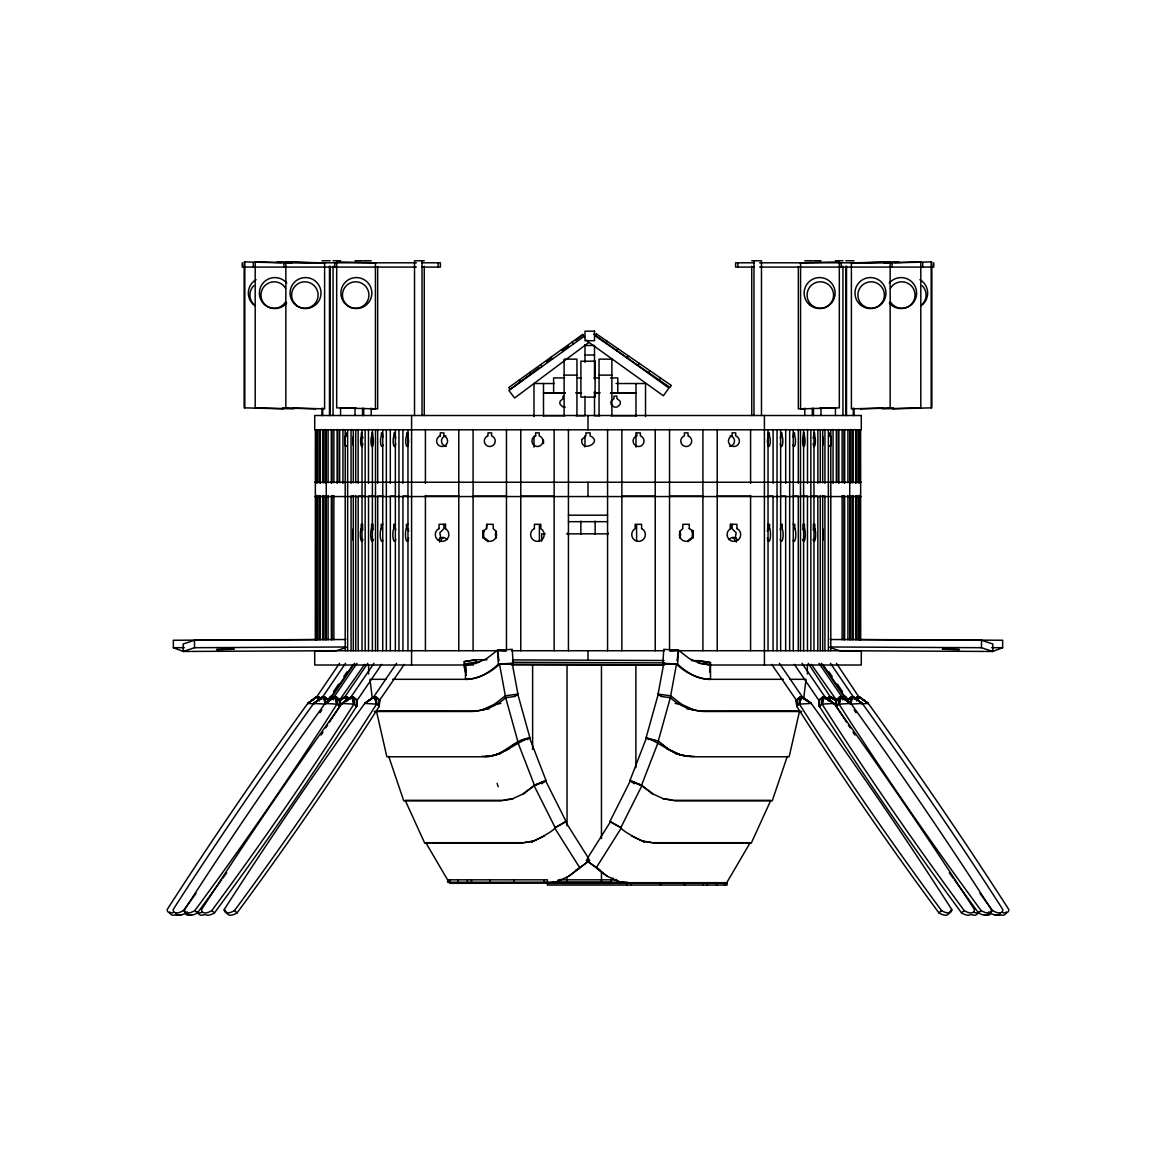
<?xml version="1.0" encoding="UTF-8"?>
<svg xmlns="http://www.w3.org/2000/svg" width="1176" height="1176" viewBox="0 0 1176 1176"><rect width="100%" height="100%" fill="white"/><g stroke="black" fill="none" stroke-linecap="round" stroke-linejoin="round"><path stroke-width="1.5" d="M183.309 651.46L173.372 647.711L173.372 640.244L315.903 639.553M473.325 664.028L464.197 663.999L464.211 661.618L475.839 659.736L486.982 659.795M464.197 663.999L475.824 662.117L475.839 659.736M691.385 660.633L698.882 660.662L698.867 663.043L710.495 665.013L710.51 679.316L707.217 679.316M709.804 672.172L710.51 662.632L698.882 660.662M779.394 663.293L802.135 696.633L811.264 703.439A1913.411 692.002 49.3 0 1 951.781 909.548L949.076 912.855A22.344 8.085 49.3 0 1 938.904 912.855A1491.55 539.431 49.3 0 1 796.799 706.409L796.828 699.602L799.695 697.339M799.474 697.339L799.43 704.13A1491.55 539.431 49.3 0 0 941.535 910.577A22.344 8.085 49.3 0 0 951.707 910.577L951.781 909.548M970.465 914.619A22.344 8.085 49.3 0 1 961.527 912.855A1491.55 539.431 49.3 0 1 819.422 706.409L819.466 699.602L822.333 697.339M822.112 697.339L822.068 704.13A1491.55 539.431 49.3 0 0 964.173 910.577A22.344 8.085 49.3 0 0 974.345 910.577L974.419 909.548A1913.411 692.002 49.3 0 0 833.887 703.439L824.758 696.633L802.032 663.293M828.301 700.734L828.536 697.339M846.514 722.152A1491.55 539.431 49.3 0 1 836.401 706.409L836.445 699.602L839.311 697.339M839.076 697.339L839.047 704.13A1491.55 539.431 49.3 0 0 981.152 910.577A22.344 8.085 49.3 0 0 991.324 910.577L991.397 909.548A1913.411 692.002 49.3 0 0 850.865 703.439L841.737 696.633L819.01 663.293M850.748 697.339L847.881 699.602L847.867 702.998L847.734 699.764L852.85 696.574L862.302 703.439A1913.411 692.002 49.3 0 1 1002.834 909.548L1002.76 910.577A22.344 8.085 49.3 0 1 992.588 910.577L989.942 912.855A22.344 8.085 49.3 0 0 1000.115 912.855M850.513 697.339L850.483 704.13L862.302 703.439L853.32 696.854L830.447 663.293M856.481 700.734L856.716 697.339M981.534 640.244L992.838 643.992L992.764 651.46L981.46 647.711L981.534 640.244L830.227 639.509M175.886 912.855A22.344 8.085 -49.3 0 0 186.058 912.855L183.412 910.577A22.344 8.085 -49.3 0 1 173.239 910.577L173.166 909.548A1913.411 692.002 -49.3 0 1 313.698 703.439L323.15 696.574L328.266 699.764L328.207 703.086L328.119 699.602L325.252 697.339M329.486 722.152A1491.55 539.431 -49.3 0 0 339.599 706.409L339.702 699.764L335.087 696.633L325.135 703.439A1913.411 692.002 -49.3 0 0 184.603 909.548L184.676 910.577A22.344 8.085 -49.3 0 0 194.849 910.577L197.494 912.855A1491.55 539.431 -49.3 0 0 221.529 879.957M353.667 697.339L353.932 704.13L342.113 703.439L351.565 696.574L353.932 704.13L356.578 706.409L356.681 699.764L352.065 696.633L342.113 703.439A1913.411 692.002 -49.3 0 0 201.581 909.548L201.655 910.577A22.344 8.085 -49.3 0 0 211.827 910.577L214.473 912.855A1491.55 539.431 -49.3 0 0 356.578 706.409L356.681 699.764M376.305 697.339L376.57 704.13L364.736 703.439L374.203 696.574L376.57 704.13L379.201 706.409L379.304 699.764L374.703 696.633L364.736 703.439A1913.411 692.002 -49.3 0 0 224.219 909.548L224.293 910.577A22.344 8.085 -49.3 0 0 234.465 910.577L237.096 912.855A1491.55 539.431 -49.3 0 0 379.201 706.409L379.304 699.764M336.689 697.339L336.953 704.13L325.135 703.439L334.587 696.574L336.953 704.13L339.599 706.409L339.702 699.764M353.888 697.339L356.534 699.602L356.578 706.409L356.989 700.558M376.526 697.339L379.172 699.602L379.201 706.409L379.627 700.558M336.924 697.339L339.555 699.602L339.599 706.409L339.952 700.205M356.578 706.409L356.931 700.205M379.201 706.409L379.569 700.205M663.852 664.146L662.867 663.205L663.764 649.328L678.537 650.255L689.077 658.442L699.764 663.367L710.51 665.013M710.51 679.316A521.321 137.21 -90 0 1 677.641 664.146L678.537 650.255L669.923 650.769M977.991 911.826L977.918 912.855A22.344 8.085 49.3 0 1 971.405 914.619M988.751 911.826L988.678 912.855A22.344 8.085 49.3 0 1 978.505 912.855A1491.55 539.431 49.3 0 1 954.471 879.957M1006.171 911.826L1006.097 912.855A22.344 8.085 49.3 0 1 999.585 914.619M339.599 706.409L340.026 700.558M799.945 697.192L799.43 704.13L796.799 706.409L796.431 700.205L801.297 696.633L811.264 703.439L799.43 704.13L800.665 696.854M822.583 697.192L822.068 704.13L819.422 706.409L819.069 700.205L823.935 696.633L833.887 703.439L822.068 704.13L823.303 696.854M828.536 700.661L828.786 697.192L830.638 696.574L836.195 700.529M839.546 697.192L839.047 704.13L836.401 706.409L836.048 700.205L840.913 696.633L850.865 703.439L839.047 704.13L840.281 696.854M850.983 697.192L850.483 704.13L852.85 696.574L862.302 703.439L853.32 696.854M856.716 700.661L856.966 697.192L859.156 696.633L868.285 703.439A1913.411 692.002 49.3 0 1 1008.817 909.548L1008.743 910.577A22.344 8.085 49.3 0 1 1002.231 912.356M663.485 664.94L658.06 694.06L661.103 696.427L670.349 697.706C679.728 706.335 692.091 711.068 704.821 711.509L801.738 711.509M664.014 664.249L676.479 664.249L670.658 695.81L681.683 704.365L693.34 709.745L686.975 708.863M676.994 660.75L678.537 650.255M803.855 697.236L806.016 679.316L790.037 679.316M607.669 534.565L607.963 532.801M829.021 699.764L829.506 696.854M851.718 696.854L850.483 704.13L852.35 696.633M857.201 699.764L857.701 696.854M801.297 696.633L799.43 704.13L801.797 696.574L811.264 703.439L801.797 697.794L802.267 696.854M823.935 696.633L822.068 704.13L824.435 696.574L833.887 703.439L824.435 697.794L824.905 696.854M830.785 697.633L808.235 663.293M840.913 696.633L839.047 704.13L841.413 696.574L850.865 703.439L841.413 697.794L841.884 696.854M861.523 703.836L868.285 703.439L859.142 697.339L836.43 663.293M661.103 696.427L661.412 694.884M829.403 699.632L830.138 696.633M842.442 699.632L843.677 696.574L847.925 699.558M857.583 699.632L858.333 696.633M658.178 694.428L646.08 737.837C662.059 743.056 675.333 758.138 693.943 756.227M670.732 696.177L658.266 741.086L669.276 749.641L680.933 755.021L692.399 756.785L789.155 756.785L799.518 711.23L731.516 711.083M648.373 739.616L648.608 738.822L646.315 738.205L629.983 780.467L634.173 783.731M787.303 756.33L772.25 800.856L675.671 800.856L663.088 798.636M829.697 699.588L830.638 696.574L836.048 700.499M842.736 699.588L843.677 696.574L847.734 699.514M857.877 699.588L858.833 696.574L868.285 703.439L859.23 697.192M658.486 741.453L641.596 785.186L652.592 793.741L641.831 785.833L631.585 781.349M829.697 436.281L829.859 432.856L830.653 436.281A5.483 0.941 -90 0 1 830.991 443.764A5.483 0.941 -90 0 1 829.697 445.777M496.463 531.17L495.302 534.565L496.463 537.976M679.537 537.976L680.698 534.565L679.537 531.17M735.279 537.976L736.147 532.801L732.119 528.671L732.119 524.305M361.179 528.524L361.091 528.671A6.821 1.499 -90 0 0 360.65 538.726A6.821 1.499 -90 0 0 362.899 539.387M371.528 528.524L371.454 528.671A6.821 1.499 -90 0 0 371.013 538.726A6.821 1.499 -90 0 0 373.262 539.387M653.312 842.707L750.185 842.707L726.386 883.308L630.145 883.308L618.752 881.574L607.213 876.238L596.261 867.726L621.34 827.933L609.932 821.451L630.336 780.835L641.964 785.553L620.84 827.581C623.574 833.755 664.102 850.792 631.821 836.107M733.221 538.182L733.31 538.049A3.513 0.97 -34.3 0 1 735.588 538.049M847.734 699.764L847.558 700.764L822.759 664.381M610.432 821.803L587.353 858.509L587.353 861.141M381.186 528.524L381.097 528.671A6.821 1.735 -90 0 0 380.465 537.976A6.821 1.735 -90 0 0 382.832 540.475M395.798 539.387A6.821 1.735 -90 0 1 393.196 538.726A6.821 1.735 -90 0 1 393.71 528.671L393.798 528.524M406.426 528.524L406.323 528.671A6.821 1.735 -90 0 0 405.97 539.387A6.821 1.735 -90 0 0 408.689 537.976M173.769 912.356A22.344 8.085 -49.3 0 1 167.257 910.577L167.183 909.548A1913.411 692.002 -49.3 0 1 307.715 703.439L316.712 696.854L339.57 663.293M325.487 697.339L325.517 704.13L313.698 703.439L322.68 696.854L345.553 663.293M331.853 696.854L354.726 663.293M334.646 697.339L325.135 703.439L334.116 696.854L356.989 663.293M339.746 700.617L344.891 696.854L367.765 663.293M351.242 697.339L342.113 703.439L351.095 696.854L373.968 663.293M373.88 697.339L364.736 703.439L373.733 696.854L396.606 663.293M613.078 878.002L610.197 882.441L558.306 882.441M328.354 699.25L330.412 696.221M333.514 691.664L338.688 684.094M343.848 676.509L346.949 671.966M353.241 664.381L328.442 700.764L328.266 699.764M438.428 540.519L440.5 537.491M439.662 542.033L442.764 537.491M339.879 700.764L339.055 700.764L364.678 664.381M356.857 700.764L381.656 664.381M404.294 664.381L379.172 700.837M605.758 343.186L607.11 341.216M616.459 350.566L617.812 348.596M627.161 357.93L628.513 355.975M637.877 365.31L639.215 363.34M648.579 372.674L649.931 370.719M659.28 380.054L660.633 378.084M825.978 699.25L828.786 697.192M854.158 699.25L856.966 697.192M512.148 664.146L513.133 663.205L512.236 649.328L497.463 650.255L486.923 658.442L476.236 663.367L465.49 665.013L465.49 679.316L468.783 679.316M830.653 697.794L835.651 700.381M938.904 912.855L941.535 910.577M961.527 912.855L964.173 910.577M978.505 912.855L981.152 910.577M511.986 664.249L499.521 664.249C490.421 672.496 479.308 678.861 466.798 679.316L392.71 679.316M489.025 708.863L482.66 709.745L494.317 704.365L505.342 695.81L517.94 694.06L512.515 664.94M374.262 711.509L471.179 711.509C483.909 711.068 496.272 706.335 505.651 697.706L514.897 696.427L517.94 694.06M444.484 711.083L376.482 711.23L386.845 756.785L483.601 756.785C502.123 757.961 512.618 739.851 529.92 737.837L517.866 694.428M482.057 756.227C500.667 758.138 513.927 743.056 529.92 737.837M527.627 739.616L527.392 738.822L529.685 738.205L546.017 780.467L534.404 785.186L523.408 793.741L534.169 785.833L544.414 781.349M541.827 783.731L546.017 780.467M544.15 836.107C511.736 850.895 552.529 833.696 555.16 827.581L534.036 785.553L545.664 780.835L566.068 821.451L554.69 827.992L579.739 867.726L568.787 876.238L557.248 881.574L545.855 883.308M568.787 876.238L588.647 861.17M539.358 367.588L508.87 390.403L514.588 398.032L588.632 342.628L586.721 340.084M546.62 362.164L550.971 358.901M562.598 350.213L568.405 345.862M575.652 340.437L582.914 334.998L584.825 337.541M314.477 703.836L307.715 703.439L316.844 696.633L321.842 699.25M328.075 699.558L331.985 696.633L334.425 697.339M339.805 700.529L345.362 696.574L350.022 699.25M579.739 867.726L589.808 860.273M557.248 881.574L560.188 879.398M316.712 696.854L307.715 703.439L317.167 696.574L318.123 699.588M322.68 696.854L313.698 703.439L323.15 696.574L325.517 704.13L325.017 697.192M328.266 699.514L332.323 696.574L333.264 699.588M339.952 700.499L345.362 696.574L346.303 699.588M307.715 703.439L316.77 697.192M313.698 703.439L322.753 697.192M325.135 703.439L334.116 696.854M340.423 700.323L344.891 696.854M342.113 703.439L351.095 696.854M364.736 703.439L373.733 696.854M340.349 700.381L345.038 697.339M841.575 697.339L843.177 696.633M554.66 827.933L566.068 821.451M388.697 756.33L403.75 800.856L500.329 800.856L511.78 799.107L524.672 793.227M575.681 870.225L578.93 868.726M487.011 436.281L487.981 435.884L487.952 432.856L491.597 432.856L491.583 435.899L492.509 436.281A5.483 5.483 0 0 1 493.979 444.557A5.483 5.483 0 0 1 485.57 444.557A5.483 5.483 0 0 1 487.026 436.281M439.06 528.524L438.677 528.671A6.821 6.821 0 0 0 436.869 538.961A6.821 6.821 0 0 0 447.306 538.961A6.821 6.821 0 0 0 445.498 528.671M534.404 528.524L534.022 528.671A6.821 6.821 0 0 0 532.199 538.961A6.821 6.821 0 0 0 542.65 538.961A6.821 6.821 0 0 0 540.828 528.671L540.857 524.305L534.389 524.305L534.404 528.671M511.78 799.107L512.912 798.636M992.691 651.46L1002.628 647.711L1002.628 640.244L860.097 639.553M345.773 639.509L194.466 640.244L183.162 643.992L183.236 651.46L336.38 650.725L346.067 647.506M183.236 651.46L194.54 647.711L345.862 646.976M445.895 435.899C439.662 436.796 440.25 445.866 446.41 446.321M729.59 446.321C735.75 445.866 736.338 436.796 730.105 435.899M495.067 755.021L500.638 753.522M520.806 740.586L525.745 739.263M506.724 749.641L509.061 749.009M464.211 661.618L476.045 659.751M503.872 800.048L512.824 798.68M524.481 842.428L533.419 841.06M532.86 841.31L521.159 843.207L424.756 843.207L405.205 800.327L502.079 800.327M494.317 704.365L500.77 703.468M522.776 842.854L468.121 842.81M707.879 842.81L653.224 842.854M549.177 883.161L449.614 883.308L425.815 842.707L522.688 842.707M465.49 679.316A521.321 137.21 90 0 0 498.359 664.146L513.133 663.205M833.343 703.836L836.724 703.645M800.077 262.836L839.326 261.88L839.326 407.837L800.562 408.851L800.562 262.88M861.846 262.836L898.832 261.88M883.808 262.836L920.808 261.88L920.808 407.837L882.044 408.851M894.186 262.836L931.862 261.88L931.862 407.837L892.422 408.851M805.369 408.66L798.328 408.851L798.328 266.526M819.466 408.293L835.313 407.896M860.082 408.851L882.985 408.248M888.262 408.116L893.554 407.984M485.629 756.212L485.732 756.212A505.974 133.167 90 0 0 509.62 747.892M173.372 647.711L184.338 647.667M474.295 711.068L376.423 710.936M321.989 260.778L330.177 260.778M333.043 260.778L340.555 260.778M355.005 260.778L362.517 260.778M363.693 260.778L371.204 260.778M424.271 260.778L414.525 260.778L414.525 415.51M751.729 260.778L761.475 260.778L761.475 415.51M804.796 260.778L812.307 260.778M813.483 260.778L820.995 260.778M835.445 260.778L842.957 260.778M845.823 260.778L854.011 260.778M416.377 262.807L283.93 262.807L283.93 267.084M421.816 262.807L440.397 262.807L440.397 267.084L421.816 267.084M754.183 262.807L735.603 262.807L735.603 267.084L754.183 267.084M759.622 262.807L892.07 262.807L892.07 267.084M416.377 267.084L242.227 267.084L242.227 262.807M759.622 267.084L933.773 267.084L933.773 262.807M584.986 345.494L594.512 345.494L594.512 378.892M584.986 355.02L594.512 355.02M564.112 375.129L576.946 375.129M599.054 375.129L611.888 375.129M564.627 377.922L553.617 377.922L553.617 391.549M577.46 377.922L581.12 377.922M593.953 377.922L599.451 377.922M610.447 377.922L617.782 377.922L617.782 391.549M554.425 383.523L533.977 383.523L533.977 416.569M616.048 383.523L645.521 383.523L645.521 416.569M543.503 392.755L565.141 392.755M575.961 392.755L581.37 392.755M594.512 392.755L599.922 392.755M610.741 392.755L635.981 392.755M543.503 393.063L565.274 393.063M576.152 393.063L581.591 393.063M594.277 393.063L599.716 393.063M610.594 393.063L635.981 393.063M543.503 415.701L565.141 415.701M575.961 415.701L584.986 415.701L584.986 396.283M599.922 415.701L594.512 415.701L594.512 391.74M610.741 415.701L635.981 415.701M362.208 432.856L361.414 432.856L361.208 436.281A5.483 1.205 -90 0 0 360.959 444.91A5.483 1.205 -90 0 0 362.855 443.764M314.712 482.248L861.288 482.248M353.947 496.081L351.08 496.081L351.08 650.725M363.678 496.081L358.166 496.081L358.166 650.725M374.041 496.081L368.529 496.081L368.529 650.725M382.817 496.081L377.716 496.081L377.716 650.725M395.43 496.081L390.329 496.081L390.329 650.725M408.043 496.081L402.956 496.081L402.956 650.725M425.418 496.081L458.787 496.081M473.09 496.081L506.459 496.081M520.762 496.081L554.131 496.081M621.869 496.081L655.238 496.081M669.541 496.081L702.91 496.081M717.213 496.081L750.582 496.081M767.957 496.081L773.044 496.081L773.044 650.725M780.57 496.081L785.671 496.081L785.671 650.725M793.183 496.081L798.283 496.081L798.283 650.725M801.958 496.081L807.471 496.081L807.471 650.725M812.322 496.081L817.835 496.081L817.835 650.725M822.053 496.081L824.92 496.081L824.92 650.725M314.712 496.551L861.288 496.551M568.434 515.191L607.566 515.191M568.434 521.674L607.566 521.674M382.832 524.305L381.186 524.305L381.186 528.671M395.445 524.305L393.798 524.305L393.798 528.671M408.057 524.305L406.426 524.305L406.426 528.671M445.513 524.305L439.045 524.305L439.06 528.671M486.717 524.305L493.185 524.305L493.185 528.671A6.821 6.821 0 0 1 494.978 538.961A6.821 6.821 0 0 1 484.541 538.961A6.821 6.821 0 0 1 486.35 528.671L486.717 524.305L486.732 528.671M780.555 524.305L782.202 524.305L782.202 528.671A6.821 1.735 -90 0 1 782.804 538.726A6.821 1.735 -90 0 1 780.202 539.387M793.168 524.305L794.814 524.305L794.814 528.671M545.267 533.83L541.71 533.83L541.71 541.136M566.611 533.83L607.566 533.83M506.459 650.725L314.712 650.725L314.712 665.013L473.428 665.013M511.634 650.725L664.366 650.725M669.541 650.725L861.288 650.725L861.288 665.013L709.848 665.013M511.634 665.013L664.366 665.013M385.963 679.316L369.984 679.316L372.145 697.236M783.289 679.316L709.202 679.316C696.692 678.861 685.579 672.496 676.479 664.249M319.284 697.339L320.034 697.794M347.464 697.339L348.228 697.794M835.974 700.558L836.945 700.764L811.322 664.381M799.577 710.936L701.705 711.068M673.921 800.327L770.794 800.327L751.244 843.207L654.841 843.207L643.14 841.31M558.277 879.824L616.459 879.824M627.367 882.206L447.644 882.206L447.644 879.824L547.399 879.824L547.399 882.206M627.337 883.382L547.369 883.382L547.369 885.072L727.091 885.072L727.091 882.691L627.337 882.691L627.337 885.072M830.138 646.976L981.46 647.711M991.662 647.667L1002.628 647.711M992.764 651.46L839.62 650.725L829.933 647.506M512.53 659.898L664.014 660.515M703.204 662.602L710.51 662.632L698.676 660.662M475.824 662.117L479.485 662.147M512.398 662.279L664.131 662.896M511.634 664.19L663.058 664.808M690.268 756.212L690.371 756.212A505.974 133.167 -90 0 1 666.38 747.892M375.923 262.836L336.674 261.88L336.674 407.837L375.438 408.851L375.438 262.88M277.168 261.88L314.154 262.836M292.192 262.836L255.192 261.88L255.192 407.837L293.956 408.851M281.814 262.836L244.138 261.88L244.138 407.837L283.578 408.851M340.687 407.896L356.534 408.293M370.631 408.66L377.672 408.851L377.672 266.526M282.446 407.984L287.738 408.116M293.015 408.248L315.918 408.851M463.785 665.278L466.196 675.289M339.276 703.645L342.657 703.836M498.359 664.146L497.463 650.255L506.077 650.769M662.867 663.205L677.641 664.146M658.06 694.06L670.658 695.81M675.23 703.468L681.683 704.365M663.176 798.68L672.128 800.048M642.581 841.06L651.519 842.428M796.828 700.837L771.706 664.381M646.08 737.837L658.266 741.086M650.255 739.263L655.194 740.586M666.939 749.009L669.276 749.641M675.362 753.522L680.933 755.021M629.983 780.467L641.596 785.186M688.989 436.281L688.019 435.884L688.048 432.856L684.403 432.856L684.417 435.899L683.491 436.281A5.483 5.483 0 0 0 682.021 444.557A5.483 5.483 0 0 0 690.43 444.557A5.483 5.483 0 0 0 688.974 436.281M736.94 528.524L737.323 528.671A6.821 6.821 0 0 1 739.116 538.961A6.821 6.821 0 0 1 728.679 538.961A6.821 6.821 0 0 1 730.487 528.671L730.487 524.305L736.955 524.305L736.94 528.671M689.268 528.524L689.65 528.671A6.821 6.821 0 0 1 691.444 538.961A6.821 6.821 0 0 1 681.007 538.961A6.821 6.821 0 0 1 682.815 528.671L682.83 524.305L689.283 524.305L689.268 528.671M641.596 528.524L641.978 528.671A6.821 6.821 0 0 1 643.786 538.961A6.821 6.821 0 0 1 633.335 538.961A6.821 6.821 0 0 1 635.143 528.671L635.143 524.305L641.611 524.305L641.596 528.671M651.328 793.227L664.22 799.107M587.353 861.17L600.319 870.225M609.932 821.451L621.34 827.933M853.247 697.192L862.302 703.439M841.81 697.192L850.865 703.439M831.05 697.192L835.577 700.323M824.832 697.192L833.887 703.439M802.208 697.192L811.264 703.439M593.792 334.102L668.923 388.021L663.352 395.768L588.235 341.849M859.288 696.854L868.285 703.439M831.109 696.854L836.254 700.617M615.812 879.398L618.752 881.574M586.192 860.273L596.261 867.726M597.07 868.726L607.213 876.238M224.219 909.548L226.924 912.855A22.344 8.085 -49.3 0 0 237.096 912.855M572.109 342.04L573.491 343.98M561.54 349.625L562.937 351.565M550.985 357.21L552.382 359.15M540.431 364.795L541.827 366.736M529.876 372.38L531.273 374.321M519.322 379.966L520.703 381.906M829.051 671.966L832.152 676.509M837.312 684.094L842.486 691.664M845.588 696.221L847.646 699.25M735.5 537.491L737.572 540.519M821.274 663.293L844.148 696.854M733.236 537.491L736.338 542.033M794.344 664.381L819.143 700.764L819.422 706.409L819.319 699.764M796.372 700.558L796.799 706.409L796.696 699.764M794.814 528.524L794.903 528.671A6.821 1.735 -90 0 1 795.535 537.976A6.821 1.735 -90 0 1 793.168 540.475M769.574 528.524L769.677 528.671A6.821 1.735 -90 0 1 770.03 539.387A6.821 1.735 -90 0 1 767.311 537.976M565.568 821.803L588.647 858.509L588.647 861.141M440.412 538.049A3.513 0.97 34.3 0 1 442.676 538.049L442.779 538.182M814.821 528.524L814.909 528.671A6.821 1.499 -90 0 1 815.35 538.726A6.821 1.499 -90 0 1 813.101 539.387M804.472 528.524L804.546 528.671A6.821 1.499 -90 0 1 804.987 538.726A6.821 1.499 -90 0 1 802.738 539.387M362.208 435.899L362.414 436.281A5.483 1.205 -90 0 1 362.855 438.28M440.721 537.976L439.853 532.801L443.881 528.671L443.881 524.305M534.404 785.186L517.514 741.453M346.303 436.281L346.141 432.856L345.347 436.281A5.483 0.941 -90 0 0 345.009 443.764A5.483 0.941 -90 0 0 346.303 445.777M517.734 741.086L505.268 696.177M374.703 696.633L376.57 704.13A1491.55 539.431 -49.3 0 1 234.465 910.577M352.065 696.633L353.932 704.13A1491.55 539.431 -49.3 0 1 211.827 910.577M345.862 696.633L346.597 699.632M335.087 696.633L336.953 704.13A1491.55 539.431 -49.3 0 1 194.849 910.577M332.823 696.633L333.558 699.632M323.65 696.633L325.517 704.13L324.282 696.854M317.667 696.633L318.417 699.632M514.588 694.884L514.897 696.427M505.342 695.81L499.521 664.249M375.335 696.854L376.57 704.13L376.055 697.192M352.697 696.854L353.932 704.13L353.417 697.192M346.494 696.854L346.979 699.764M335.719 696.854L336.953 704.13L336.454 697.192M318.299 696.854L318.799 699.764M568.037 532.801L568.331 534.565M497.463 650.255L499.006 660.75M465.49 665.013L466.196 672.172M347.214 697.192L347.464 700.661M319.034 697.192L319.284 700.661M198.009 911.826L198.083 912.855A22.344 8.085 -49.3 0 0 204.595 914.619M187.249 911.826L187.322 912.855A22.344 8.085 -49.3 0 0 197.494 912.855M169.829 911.826L169.903 912.855A22.344 8.085 -49.3 0 0 176.415 914.619M836.048 700.205L836.401 706.409L836.298 699.764M819.069 700.205L819.422 706.409M796.431 700.205L796.799 706.409M836.121 700.764L836.401 706.409M194.466 640.244L194.54 647.711M347.684 697.339L347.699 700.734M319.505 697.339L319.519 700.734M931.172 261.88L931.172 407.837M922.719 262.807L922.719 267.084M860.626 429.813L860.7 639.759M859.847 429.813L859.847 482.763M859.847 495.537L859.847 639.759M859.582 429.813L859.582 482.763M859.582 495.537L859.582 639.759M858.686 429.813L858.686 482.763M858.686 495.537L858.686 639.759M858.421 429.813L858.421 482.763M858.421 495.537L858.421 639.759M856.687 429.813L856.687 482.763M856.687 495.537L856.687 639.759M855.672 429.446L855.672 483.351M855.643 495.537L855.628 639.803M854.011 408.234L854.011 415.51M853.32 408.234L853.32 415.51M853.203 429.813L853.203 482.763M853.203 495.537L853.203 639.759M852.159 429.813L852.159 482.763M852.159 495.537L852.159 639.759M850.483 429.446L850.483 483.351M850.439 496.081L850.439 639.803M849.733 429.813L849.733 639.759M847.925 429.813L847.925 482.763M847.925 495.537L847.925 639.759M846.514 266.232L846.514 415.51M845.823 266.232L845.823 415.51M844.691 429.446L844.691 483.351M844.647 496.081L844.647 639.803M843.942 429.813L843.942 482.763M843.942 495.537L843.942 639.759M842.957 266.232L842.957 415.51M842.134 429.813L842.134 482.763M842.134 495.537L842.134 639.759M841.237 262.807L841.237 267.084M838.9 429.446L838.9 483.351M838.15 429.813L838.15 482.616M836.342 429.813L836.342 482.616M835.445 408.234L835.445 415.51M833.049 429.446L833.049 483.351M830.8 429.813L830.8 650.725M828.36 429.813L828.36 650.725M824.949 429.446L824.949 483.351M822.7 429.813L822.7 482.763M822.7 495.537L822.7 650.725M820.995 408.234L820.995 415.51M820.275 429.813L820.275 482.763M820.275 495.537L820.275 650.725M817.864 429.446L817.864 483.351M814.821 528.671L814.821 524.305L813.41 524.305L813.41 528.671A6.821 1.499 -90 0 0 813.101 529.759M813.968 429.813L813.968 650.725M813.483 408.234L813.483 415.51M812.307 408.234L812.307 415.51M810.852 429.813L810.852 650.725M807.515 429.446L807.515 483.351M807.383 665.013L807.383 673.951M804.796 408.234L804.796 415.51M804.472 528.671L804.472 524.305L803.046 524.305L803.046 528.671A6.821 1.499 -90 0 0 802.738 529.759M803.62 429.813L803.62 650.725M800.503 429.813L800.503 650.725M798.313 429.446L798.313 483.351M793.256 429.813L793.256 650.725M789.655 429.813L789.655 650.725M785.7 429.446L785.7 483.351M780.643 429.813L780.643 650.725M777.042 429.813L777.042 650.725M773.088 429.446L773.088 483.351M769.574 528.671L769.574 524.305L767.943 524.305L767.943 528.671A6.821 1.735 -90 0 0 767.311 531.17M768.031 429.813L768.031 650.725M764.415 415.51L764.415 665.013M753.963 260.778L753.963 415.51M751.729 266.232L751.729 415.51M750.582 429.446L750.582 483.351M750.582 495.537L750.582 650.725M737.852 262.807L737.852 267.084M730.502 524.305L730.502 528.671M724.563 882.691L724.563 885.072M717.213 429.446L717.213 650.725M716.596 882.691L716.596 885.072M707.335 882.691L707.305 885.072M703.248 882.691L703.248 885.072M702.91 429.446L702.91 650.725M693.208 530.641L693.208 537.917M692.341 530.229L692.341 537.535M684.535 882.691L684.535 885.072M669.541 429.446L669.541 648.902M660.5 882.691L660.5 885.072M655.238 429.446L655.238 650.725M636.598 524.746L636.598 541.18M635.981 383.523L635.981 416.245M635.981 432.606L635.981 447.145M635.878 665.013L635.878 767.737M630.836 882.691L630.836 885.072M621.869 429.446L621.869 650.725M611.888 415.554L611.888 359.15L599.054 359.15L599.054 415.554M607.566 429.446L607.566 650.725M601.465 665.013L601.465 838.591M601.465 871.475L601.465 882.441M595.144 521.1L595.144 534.286M588 415.51L588 429.813M588 482.248L588 496.551M587.956 650.725L588.044 659.663M584.986 344.583L584.986 362.37M584.986 435.811L584.986 446.924M580.856 521.1L580.856 534.286M576.946 415.554L576.946 359.15L564.112 359.15L564.112 415.554M568.434 429.446L568.434 650.725M567.038 665.013L567.038 825.802M567.038 876.958L567.038 882.441M562.966 396.15L562.966 398.679L560.202 401.134A4.072 4.072 0 0 0 560.232 404.5L562.834 406.852A5.116 5.116 0 0 0 565.274 407.116M554.131 429.446L554.131 650.725M543.9 879.824L543.9 882.206M543.503 383.523L543.503 416.245M543.503 439.883L543.503 443.514M539.402 524.746L539.402 541.18M533.977 436.252L533.977 447.145M532.625 665.013L532.625 749.391M520.762 429.446L520.762 650.725M514.235 879.824L514.235 882.206M506.459 429.446L506.459 648.902M490.201 879.824L490.201 882.206M483.659 530.229L483.659 537.535M482.792 530.641L482.792 537.917M473.09 429.446L473.09 650.725M471.488 879.824L471.488 882.206M467.431 879.824L467.401 882.206M458.787 429.446L458.787 650.725M458.14 879.824L458.14 882.206M450.173 879.824L450.173 882.206M445.498 524.305L445.513 528.671M438.148 262.807L438.148 267.084M425.418 429.446L425.418 483.351M425.418 495.537L425.418 650.725M424.271 266.232L424.271 415.51M422.037 260.778L422.037 415.51M411.585 415.51L411.585 665.013M407.969 429.813L407.969 650.725M402.912 429.446L402.912 483.351M398.958 429.813L398.958 650.725M395.356 429.813L395.356 650.725M390.3 429.446L390.3 483.351M386.345 429.813L386.345 650.725M382.744 429.813L382.744 650.725M377.687 429.446L377.687 483.351M375.497 429.813L375.497 650.725M372.38 429.813L372.38 650.725M371.528 528.671L371.528 524.305L372.954 524.305L372.954 528.671A6.821 1.499 -90 0 1 373.262 529.759M371.204 408.234L371.204 415.51M368.485 429.446L368.485 483.351M368.617 665.013L368.617 673.951M365.148 429.813L365.148 650.725M363.693 408.234L363.693 415.51M362.517 408.234L362.517 415.51M362.032 429.813L362.032 650.725M361.179 528.671L361.179 524.305L362.59 524.305L362.59 528.671A6.821 1.499 -90 0 1 362.899 529.759M358.136 429.446L358.136 483.351M355.725 429.813L355.725 482.763M355.725 495.537L355.725 650.725M355.005 408.234L355.005 415.51M353.3 429.813L353.3 482.763M353.3 495.537L353.3 650.725M351.051 429.446L351.051 483.351M347.64 429.813L347.64 650.725M345.2 429.813L345.2 650.725M342.951 429.446L342.951 483.351M340.555 408.234L340.555 415.51M339.658 429.813L339.658 482.616M337.85 429.813L337.85 482.616M337.1 429.446L337.1 483.351M334.763 262.807L334.763 267.084M333.866 429.813L333.866 482.763M333.866 495.537L333.866 639.759M333.043 266.232L333.043 415.51M332.058 429.813L332.058 482.763M332.058 495.537L332.058 639.759M331.309 429.446L331.309 483.351M331.353 496.081L331.353 639.803M330.177 266.232L330.177 415.51M329.486 266.232L329.486 415.51M328.075 429.813L328.075 482.763M328.075 495.537L328.075 639.759M326.266 429.813L326.266 639.759M325.517 429.446L325.517 483.351M325.561 496.081L325.561 639.803M323.841 429.813L323.841 482.763M323.841 495.537L323.841 639.759M322.68 408.234L322.68 415.51M322.797 429.813L322.797 482.763M322.797 495.537L322.797 639.759M321.989 408.234L321.989 415.51M320.328 429.446L320.328 483.351M320.357 495.537L320.372 639.803M319.313 429.813L319.313 482.763M319.313 495.537L319.313 639.759M317.579 429.813L317.579 482.763M317.579 495.537L317.579 639.759M317.314 429.813L317.314 482.763M317.314 495.537L317.314 639.759M316.418 429.813L316.418 482.763M316.418 495.537L316.418 639.759M316.153 429.813L316.153 482.763M316.153 495.537L316.153 639.759M315.374 429.813L315.3 639.759M253.281 262.807L253.281 267.084M244.829 261.88L244.829 407.837M498.212 786.715A1271.741 1271.741 0 0 1 497.095 783.378M254.927 305.745A15.494 15.494 0 0 1 256.089 279.638M253.781 304.422A13.259 13.259 0 0 1 253.781 285.68M286.738 303.026A15.494 15.494 0 0 1 264.233 304.319A15.494 15.494 0 0 1 264.262 281.784A15.494 15.494 0 0 1 286.753 283.107M285.68 301.673A13.259 13.259 0 0 1 265.688 305.201A13.259 13.259 0 0 1 265.688 284.901A13.259 13.259 0 0 1 285.68 288.429M514.897 743.805A505.974 133.167 90 0 1 512.266 745.952M488.643 707.57A507.018 133.447 90 0 1 475.089 710.892M201.949 912.356A22.344 8.085 -49.3 0 1 196.686 912.356M191.556 914.619A22.344 8.085 -49.3 0 1 185.044 912.855M181.266 914.619A22.344 8.085 -49.3 0 1 175.988 914.619M321.856 709.863A1491.55 539.431 -49.3 0 1 320.019 712.73M196.01 893.422A1491.55 539.431 -49.3 0 1 183.412 910.577M327.634 725.019A1491.55 539.431 -49.3 0 1 325.767 727.885M322.974 732.192A1491.55 539.431 -49.3 0 1 321.107 735.059M226.689 872.783A1491.55 539.431 -49.3 0 1 222.558 878.516M442.69 538.049A3.513 0.97 34.3 0 1 444.954 538.049L445.719 538.49A3.513 0.97 34.3 0 1 447.174 539.549M214.473 912.855A22.344 8.085 -49.3 0 1 205.535 914.619M482.704 537.417A3.513 0.97 34.3 0 1 484.571 538.049L485.335 538.49A3.513 0.97 34.3 0 1 487.379 540.107L487.82 540.622A3.513 0.97 34.3 0 1 487.996 541.621M408.057 528.671A6.821 1.735 -90 0 1 408.689 531.17M395.445 528.671A6.821 1.735 -90 0 1 395.798 529.759M395.753 438.28A5.483 1.396 -90 0 0 395.239 436.281L395.004 432.856L394.078 432.856L393.842 436.281A5.483 1.396 -90 0 0 393.548 444.91A5.483 1.396 -90 0 0 395.753 443.764M382.906 437.149A5.483 1.396 -90 0 0 382.626 436.281L382.391 432.856L381.465 432.856L381.23 436.281A5.483 1.396 -90 0 0 380.818 444.366A5.483 1.396 -90 0 0 382.906 444.91M353.359 540.475A6.821 1.176 -90 0 1 353.359 528.671M353.447 445.777A5.483 0.941 -90 0 1 353.447 436.281M919.911 279.638A15.494 15.494 0 0 1 921.073 305.745M922.219 285.68A13.259 13.259 0 0 1 922.219 304.422M889.247 283.107A15.494 15.494 0 0 1 911.738 281.784A15.494 15.494 0 0 1 911.767 304.319A15.494 15.494 0 0 1 889.262 303.026M890.32 288.429A13.259 13.259 0 0 1 910.312 284.901A13.259 13.259 0 0 1 910.312 305.201A13.259 13.259 0 0 1 890.32 301.673M663.734 745.952A505.974 133.167 -90 0 1 661.103 743.805M700.911 710.892A507.018 133.447 -90 0 1 687.357 707.57M979.314 912.356A22.344 8.085 49.3 0 1 974.051 912.356M990.956 912.855A22.344 8.085 49.3 0 1 984.444 914.619M1000.012 914.619A22.344 8.085 49.3 0 1 994.734 914.619M992.588 910.577A1491.55 539.431 49.3 0 1 979.99 893.422M855.981 712.73A1491.55 539.431 49.3 0 1 854.143 709.863M953.442 878.516A1491.55 539.431 49.3 0 1 949.311 872.783M854.893 735.059A1491.55 539.431 49.3 0 1 853.026 732.192M850.233 727.885A1491.55 539.431 49.3 0 1 848.366 725.019M733.31 538.049A3.513 0.97 -34.3 0 0 731.046 538.049L730.281 538.49A3.513 0.97 -34.3 0 0 728.826 539.549M688.004 541.621A3.513 0.97 -34.3 0 1 688.18 540.622L688.621 540.107A3.513 0.97 -34.3 0 1 690.665 538.49L691.429 538.049A3.513 0.97 -34.3 0 1 693.296 537.417M780.202 529.759A6.821 1.735 -90 0 1 780.555 528.671M780.247 443.764A5.483 1.396 -90 0 0 782.452 444.91A5.483 1.396 -90 0 0 782.158 436.281L781.922 432.856L780.996 432.856L780.761 436.281A5.483 1.396 -90 0 0 780.247 438.28M793.094 444.91A5.483 1.396 -90 0 0 795.182 444.366A5.483 1.396 -90 0 0 794.77 436.281L794.535 432.856L793.609 432.856L793.374 436.281A5.483 1.396 -90 0 0 793.094 437.149M813.145 443.764A5.483 1.205 -90 0 0 815.042 444.91A5.483 1.205 -90 0 0 814.792 436.281L814.586 432.856L813.792 432.856L813.586 436.281A5.483 1.205 -90 0 0 813.145 438.28M822.641 528.671A6.821 1.176 -90 0 1 822.641 540.475M822.553 436.281A5.483 0.941 -90 0 1 822.553 445.777M610.903 403.397A4.072 4.072 0 0 0 611.241 404.5L613.843 406.852A5.116 5.116 0 0 0 617.474 406.808L620.017 404.412A4.072 4.072 0 0 0 619.987 401.06L616.915 398.59L616.915 396.15L613.975 396.15L613.975 398.679L611.211 401.134A4.072 4.072 0 0 0 610.888 402.251M581.782 439.603C580.341 453.48 603.832 442.147 590.146 435.899L590.146 432.856L585.898 432.856L585.898 435.884L581.782 439.603M233.965 649.226L216.605 649.534L233.965 649.226M371.763 435.884L371.557 436.281A5.483 1.205 -90 0 0 371.234 444.557A5.483 1.205 -90 0 0 373.086 444.557A5.483 1.205 -90 0 0 372.763 436.281L372.571 432.856L371.763 432.856L371.763 435.884M803.428 435.899L803.237 436.281A5.483 1.205 -90 0 0 802.914 444.557A5.483 1.205 -90 0 0 804.766 444.557A5.483 1.205 -90 0 0 804.443 436.281L804.237 432.856L803.428 432.856L803.428 435.899M406.705 435.884L406.455 436.281A5.483 1.396 -90 0 0 406.087 444.557A5.483 1.396 -90 0 0 408.219 444.557A5.483 1.396 -90 0 0 407.851 436.281L407.616 432.856L406.705 432.856L406.705 435.884M768.384 435.899L768.148 436.281A5.483 1.396 -90 0 0 767.781 444.557A5.483 1.396 -90 0 0 769.913 444.557A5.483 1.396 -90 0 0 769.545 436.281L769.295 432.856L768.384 432.856L768.384 435.899M596.394 333.852L595.041 335.807L669.982 387.433L671.334 385.463L596.394 333.852M582.664 334.469L508.767 387.551L510.149 389.491L584.046 336.395L582.664 334.469M440.309 435.884L439.339 436.281A5.483 5.483 0 0 0 437.898 444.557A5.483 5.483 0 0 0 446.307 444.557A5.483 5.483 0 0 0 444.851 436.281L443.911 435.899L443.911 432.856L440.294 432.856L440.309 435.884M535.639 435.884L534.683 436.281A5.483 5.483 0 0 0 533.242 444.557A5.483 5.483 0 0 0 541.636 444.557A5.483 5.483 0 0 0 540.181 436.281L539.255 435.899L539.255 432.856L535.624 432.856L535.639 435.884M636.745 435.899L635.819 436.281A5.483 5.483 0 0 0 634.364 444.557A5.483 5.483 0 0 0 642.757 444.557A5.483 5.483 0 0 0 641.302 436.281L640.361 435.884L640.361 432.856L636.731 432.856L636.731 435.899M732.089 435.899L731.149 436.281A5.483 5.483 0 0 0 729.693 444.557A5.483 5.483 0 0 0 738.102 444.557A5.483 5.483 0 0 0 736.632 436.281L735.691 435.884L735.706 432.856L732.075 432.856L732.089 435.899M942.476 649.152L959.395 649.534L942.476 649.152M890.158 261.88L851.395 262.88L851.395 408.851L890.158 407.837L890.158 261.88M594.512 331.191L584.986 331.191L584.986 340.717L594.512 340.717L594.512 331.191M595.1 361.194L580.9 361.194L580.9 397.091L595.1 397.091L595.1 361.194M861.288 415.51L314.712 415.51L314.712 429.813L861.288 429.813L861.288 415.51M324.605 262.88L285.841 261.88L285.841 407.837L324.605 408.851L324.605 262.88M296.631 305.745A15.494 15.494 0 0 0 320.96 294.426A15.494 15.494 0 0 0 298.998 279.021A15.494 15.494 0 0 0 296.631 305.745M295.485 304.422A13.259 13.259 0 0 0 317.652 298.483A13.259 13.259 0 0 0 301.423 282.255A13.259 13.259 0 0 0 295.485 304.422M347.464 305.745A15.494 15.494 0 0 0 371.792 294.426A15.494 15.494 0 0 0 349.831 279.021A15.494 15.494 0 0 0 347.464 305.745M346.317 304.422A13.259 13.259 0 0 0 368.485 298.483A13.259 13.259 0 0 0 352.256 282.255A13.259 13.259 0 0 0 346.317 304.422M860.523 304.937A15.494 15.494 0 0 0 885.734 295.735A15.494 15.494 0 0 0 865.154 278.506A15.494 15.494 0 0 0 860.523 304.937M864.522 306.524A13.259 13.259 0 0 0 884.396 295.058A13.259 13.259 0 0 0 864.522 283.578A13.259 13.259 0 0 0 864.522 306.524M809.691 304.937A15.494 15.494 0 0 0 834.901 295.735A15.494 15.494 0 0 0 814.336 278.506A15.494 15.494 0 0 0 809.691 304.937M813.689 306.524A13.259 13.259 0 0 0 833.563 295.058A13.259 13.259 0 0 0 813.689 283.578A13.259 13.259 0 0 0 813.689 306.524"/></g></svg>
